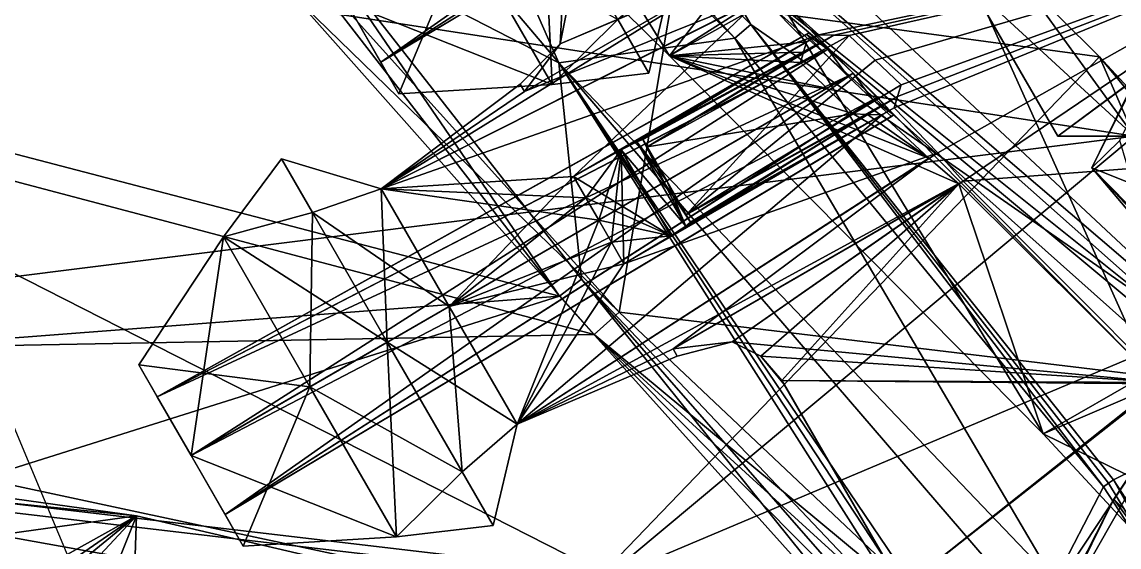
# Model space of a CAD drawing. Header units: millimetres. Extents: x -228 to 228, y -204 to 237.
# Drawn here: x 24.95 to 52.92, y 166.98 to 180.36 of the extents above; entities that cross this region are included whole.
import ezdxf

# ---------------------------------------------------------------- set-up
doc = ezdxf.new("R2010")
doc.units = ezdxf.units.MM
doc.header["$LTSCALE"] = 127.314815
for name, color, linetype in [('1', 7, 'CONTINUOUS'), ('1247', 7, 'CONTINUOUS'), ('1358', 7, 'CONTINUOUS'), ('1406', 7, 'CONTINUOUS'), ('17', 7, 'CONTINUOUS'), ('2', 7, 'CONTINUOUS'), ('2166', 7, 'CONTINUOUS'), ('28', 7, 'CONTINUOUS'), ('33', 7, 'CONTINUOUS'), ('340', 7, 'CONTINUOUS'), ('377', 7, 'CONTINUOUS'), ('54', 7, 'CONTINUOUS'), ('555', 7, 'CONTINUOUS'), ('564', 7, 'CONTINUOUS'), ('565', 7, 'CONTINUOUS'), ('57', 7, 'CONTINUOUS'), ('592', 7, 'CONTINUOUS'), ('593', 7, 'CONTINUOUS'), ('605', 7, 'CONTINUOUS'), ('653', 7, 'CONTINUOUS'), ('654', 7, 'CONTINUOUS'), ('7287', 7, 'CONTINUOUS'), ('7288', 7, 'CONTINUOUS'), ('7290', 7, 'CONTINUOUS'), ('7301', 7, 'CONTINUOUS'), ('7303', 7, 'CONTINUOUS'), ('7304', 7, 'CONTINUOUS'), ('7311', 7, 'CONTINUOUS'), ('7317', 7, 'CONTINUOUS'), ('7319', 7, 'CONTINUOUS'), ('7320', 7, 'CONTINUOUS'), ('7321', 7, 'CONTINUOUS'), ('7327', 7, 'CONTINUOUS'), ('7328', 7, 'CONTINUOUS'), ('7329', 7, 'CONTINUOUS'), ('7330', 7, 'CONTINUOUS'), ('7331', 7, 'CONTINUOUS'), ('7332', 7, 'CONTINUOUS'), ('7333', 7, 'CONTINUOUS'), ('7334', 7, 'CONTINUOUS'), ('7335', 7, 'CONTINUOUS'), ('7336', 7, 'CONTINUOUS'), ('7338', 7, 'CONTINUOUS'), ('7340', 7, 'CONTINUOUS'), ('7341', 7, 'CONTINUOUS'), ('7342', 7, 'CONTINUOUS'), ('7343', 7, 'CONTINUOUS'), ('7344', 7, 'CONTINUOUS'), ('7345', 7, 'CONTINUOUS'), ('7346', 7, 'CONTINUOUS'), ('7347', 7, 'CONTINUOUS'), ('7348', 7, 'CONTINUOUS'), ('7349', 7, 'CONTINUOUS'), ('7350', 7, 'CONTINUOUS'), ('7351', 7, 'CONTINUOUS'), ('7352', 7, 'CONTINUOUS'), ('7692', 7, 'CONTINUOUS'), ('7695', 7, 'CONTINUOUS'), ('7714', 7, 'CONTINUOUS')]:
    doc.layers.add(name, color=color, linetype=linetype)

msp = doc.modelspace()

# ---------------------------------------------------------------- linework, layer by layer
at = {"layer": '1', "color": 5, "linetype": 'Continuous'}
for points in [[(0, 171, 1031.221), (0, 133.792, 1035.021), (24.976, 93.212, 1037.893), (0, 171, 1031.221)], [(39.756, 166.314, 1031.221), (0, 171, 1031.221), (24.976, 93.212, 1037.893), (39.756, 166.314, 1031.221)]]:
    msp.add_3dface(points, dxfattribs=at)
at = {"layer": '1247', "color": 5, "linetype": 'Continuous'}
for points in [[(32.518, 181.473, 1019.379), (40.179, 172.97, 1022.194), (31.869, 181.05, 1019.527), (32.518, 181.473, 1019.379)], [(40.179, 172.97, 1022.194), (39.534, 172.399, 1022.164), (31.869, 181.05, 1019.527), (40.179, 172.97, 1022.194)], [(40.179, 172.97, 1022.194), (49.89, 163.804, 1023.461), (39.534, 172.399, 1022.164), (40.179, 172.97, 1022.194)], [(49.005, 162.864, 1023.174), (39.534, 172.399, 1022.164), (49.467, 163.347, 1023.213), (49.005, 162.864, 1023.174)], [(39.534, 172.399, 1022.164), (49.89, 163.804, 1023.461), (49.467, 163.347, 1023.213), (39.534, 172.399, 1022.164)]]:
    msp.add_3dface(points, dxfattribs=at)
at = {"layer": '1358', "color": 5, "linetype": 'Continuous'}
for points in [[(42.313, 183.505, 1020.77), (55.337, 171.95, 1025.096), (41.821, 182.763, 1020.405), (42.313, 183.505, 1020.77)], [(41.821, 182.763, 1020.405), (55.337, 171.95, 1025.096), (55.143, 171.643, 1024.625), (41.821, 182.763, 1020.405)], [(54.78, 171.211, 1024.437), (41.821, 182.763, 1020.405), (55.143, 171.643, 1024.625), (54.78, 171.211, 1024.437)]]:
    msp.add_3dface(points, dxfattribs=at)
at = {"layer": '1406', "color": 5, "linetype": 'Continuous'}
for points in [[(32.383, 182.543, 1022.22), (31.812, 182.214, 1022.34), (38.655, 173.374, 1025.07), (32.383, 182.543, 1022.22)], [(39.217, 173.81, 1025.073), (32.383, 182.543, 1022.22), (38.655, 173.374, 1025.07), (39.217, 173.81, 1025.073)], [(47.327, 163.715, 1026.154), (39.217, 173.81, 1025.073), (38.655, 173.374, 1025.07), (47.327, 163.715, 1026.154)], [(48.08, 164.463, 1026.325), (39.217, 173.81, 1025.073), (47.714, 164.094, 1026.171), (48.08, 164.463, 1026.325)], [(39.217, 173.81, 1025.073), (47.327, 163.715, 1026.154), (47.714, 164.094, 1026.171), (39.217, 173.81, 1025.073)]]:
    msp.add_3dface(points, dxfattribs=at)
at = {"layer": '17', "color": 5, "linetype": 'Continuous'}
for points in [[(39.711, 189.957, 1018.312), (53.304, 177.458, 1025.687), (-0.004, 185.626, 1025.515), (39.711, 189.957, 1018.312)], [(53.304, 177.458, 1025.687), (0, 170.772, 1029.234), (-0.004, 185.626, 1025.515), (53.304, 177.458, 1025.687)], [(39.703, 166.093, 1029.234), (0, 170.772, 1029.234), (53.304, 177.458, 1025.687), (39.703, 166.093, 1029.234)], [(39.703, 166.093, 1029.234), (53.304, 177.458, 1025.687), (57.346, 173.546, 1026.788), (39.703, 166.093, 1029.234)], [(77.23, 152.311, 1029.234), (39.703, 166.093, 1029.234), (57.346, 173.546, 1026.788), (77.23, 152.311, 1029.234)]]:
    msp.add_3dface(points, dxfattribs=at)
at = {"layer": '2', "color": 5, "linetype": 'Continuous'}
for points in [[(0, 171, 1031.221), (39.756, 166.314, 1031.221), (-0.002, 186.551, 1027.288), (0, 171, 1031.221)], [(-0.002, 186.551, 1027.288), (39.756, 166.314, 1031.221), (52.416, 179.476, 1027.063), (-0.002, 186.551, 1027.288)], [(-0.002, 186.551, 1027.288), (52.416, 179.476, 1027.063), (50.349, 181.543, 1026.229), (-0.002, 186.551, 1027.288)], [(39.756, 166.314, 1031.221), (77.333, 152.514, 1031.221), (52.416, 179.476, 1027.063), (39.756, 166.314, 1031.221)]]:
    msp.add_3dface(points, dxfattribs=at)
at = {"layer": '2166', "color": 5, "linetype": 'Continuous'}
msp.add_3dface([(17.47, 179.696, 52.811), (19, 183.794, 59.061), (34.668, 146.275, 17.203), (17.47, 179.696, 52.811)], dxfattribs=at)
at = {"layer": '28', "color": 5, "linetype": 'Continuous'}
msp.add_3dface([(0, 170.772, 1029.234), (39.703, 166.093, 1029.234), (0, 133.677, 1033.024), (0, 170.772, 1029.234)], dxfattribs=at)
at = {"layer": '33', "color": 5, "linetype": 'Continuous'}
for points in [[(39.711, 189.957, 1018.312), (50.349, 181.543, 1026.229), (53.304, 177.458, 1025.687), (39.711, 189.957, 1018.312)], [(50.349, 181.543, 1026.229), (52.416, 179.476, 1027.063), (53.304, 177.458, 1025.687), (50.349, 181.543, 1026.229)], [(52.416, 179.476, 1027.063), (77.333, 152.514, 1031.221), (57.346, 173.546, 1026.788), (52.416, 179.476, 1027.063)], [(53.304, 177.458, 1025.687), (52.416, 179.476, 1027.063), (57.346, 173.546, 1026.788), (53.304, 177.458, 1025.687)]]:
    msp.add_3dface(points, dxfattribs=at)
at = {"layer": '340', "color": 5, "linetype": 'Continuous'}
for points in [[(0, 171.66, 1022.988), (0, 182.855, 1020.08), (39.534, 172.399, 1022.164), (0, 171.66, 1022.988)], [(39.534, 172.399, 1022.164), (0, 182.855, 1020.08), (31.869, 181.05, 1019.527), (39.534, 172.399, 1022.164)], [(49.005, 162.864, 1023.174), (0, 171.66, 1022.988), (39.534, 172.399, 1022.164), (49.005, 162.864, 1023.174)], [(49.005, 162.864, 1023.174), (27.868, 167.778, 1023.174), (0, 171.66, 1022.988), (49.005, 162.864, 1023.174)], [(27.868, 167.778, 1023.174), (6.277, 169.961, 1023.174), (0, 171.66, 1022.988), (27.868, 167.778, 1023.174)]]:
    msp.add_3dface(points, dxfattribs=at)
at = {"layer": '377', "color": 5, "linetype": 'Continuous'}
for points in [[(0, 183.473, 1023.125), (0, 170.419, 1026.154), (38.655, 173.374, 1025.07), (0, 183.473, 1023.125)], [(31.812, 182.214, 1022.34), (0, 183.473, 1023.125), (38.655, 173.374, 1025.07), (31.812, 182.214, 1022.34)], [(0, 170.419, 1026.154), (23.9, 168.734, 1026.154), (38.655, 173.374, 1025.07), (0, 170.419, 1026.154)], [(23.9, 168.734, 1026.154), (47.327, 163.715, 1026.154), (38.655, 173.374, 1025.07), (23.9, 168.734, 1026.154)]]:
    msp.add_3dface(points, dxfattribs=at)
at = {"layer": '54', "color": 5, "linetype": 'Continuous'}
for points in [[(6.277, 169.961, 1023.174), (27.868, 167.778, 1023.174), (10.825, 165.408, 1023.663), (6.277, 169.961, 1023.174)], [(11.528, 150.233, 1025.272), (27.868, 167.778, 1023.174), (0, 98.089, 1029.672), (11.528, 150.233, 1025.272)], [(0, 98.089, 1029.672), (27.868, 167.778, 1023.174), (25.387, 94.747, 1029.672), (0, 98.089, 1029.672)], [(10.825, 165.408, 1023.663), (27.868, 167.778, 1023.174), (12.507, 159.213, 1024.327), (10.825, 165.408, 1023.663)], [(12.529, 155.208, 1024.752), (27.868, 167.778, 1023.174), (11.528, 150.233, 1025.272), (12.529, 155.208, 1024.752)], [(12.507, 159.213, 1024.327), (27.868, 167.778, 1023.174), (12.518, 157.196, 1024.543), (12.507, 159.213, 1024.327)], [(12.518, 157.196, 1024.543), (27.868, 167.778, 1023.174), (12.529, 155.208, 1024.752), (12.518, 157.196, 1024.543)], [(27.868, 167.778, 1023.174), (49.005, 162.864, 1023.174), (25.387, 94.747, 1029.672), (27.868, 167.778, 1023.174)]]:
    msp.add_3dface(points, dxfattribs=at)
at = {"layer": '555', "color": 5, "linetype": 'Continuous'}
for points in [[(43.532, 180.303, 1024.458), (39.33, 187.444, 1019.767), (35.258, 188.501, 1019.503), (43.532, 180.303, 1024.458)], [(57.081, 170.86, 1026.603), (39.33, 187.444, 1019.767), (43.532, 180.303, 1024.458), (57.081, 170.86, 1026.603)], [(52.776, 168.692, 1027.39), (57.081, 170.86, 1026.603), (43.532, 180.303, 1024.458), (52.776, 168.692, 1027.39)], [(55.231, 164.907, 1027.842), (57.081, 170.86, 1026.603), (52.776, 168.692, 1027.39), (55.231, 164.907, 1027.842)]]:
    msp.add_3dface(points, dxfattribs=at)
at = {"layer": '564', "color": 5, "linetype": 'Continuous'}
for points in [[(54.78, 171.211, 1024.437), (63.64, 157.577, 1025.839), (52.786, 168.202, 1024.427), (54.78, 171.211, 1024.437)], [(52.786, 168.202, 1024.427), (61.602, 156.204, 1025.533), (51.662, 165.929, 1024.333), (52.786, 168.202, 1024.427)], [(63.64, 157.577, 1025.839), (61.602, 156.204, 1025.533), (52.786, 168.202, 1024.427), (63.64, 157.577, 1025.839)]]:
    msp.add_3dface(points, dxfattribs=at)
at = {"layer": '565', "color": 5, "linetype": 'Continuous'}
for points in [[(32.518, 181.473, 1019.379), (41.821, 182.763, 1020.405), (40.179, 172.97, 1022.194), (32.518, 181.473, 1019.379)], [(41.821, 182.763, 1020.405), (54.78, 171.211, 1024.437), (40.179, 172.97, 1022.194), (41.821, 182.763, 1020.405)], [(40.179, 172.97, 1022.194), (54.78, 171.211, 1024.437), (49.89, 163.804, 1023.461), (40.179, 172.97, 1022.194)], [(49.89, 163.804, 1023.461), (54.78, 171.211, 1024.437), (50.338, 163.401, 1023.505), (49.89, 163.804, 1023.461)], [(54.78, 171.211, 1024.437), (52.786, 168.202, 1024.427), (50.338, 163.401, 1023.505), (54.78, 171.211, 1024.437)], [(52.786, 168.202, 1024.427), (51.662, 165.929, 1024.333), (50.338, 163.401, 1023.505), (52.786, 168.202, 1024.427)]]:
    msp.add_3dface(points, dxfattribs=at)
at = {"layer": '57', "color": 5, "linetype": 'Continuous'}
for points in [[(39.33, 187.444, 1019.767), (57.081, 170.86, 1026.603), (42.313, 183.505, 1020.77), (39.33, 187.444, 1019.767)], [(57.081, 170.86, 1026.603), (55.337, 171.95, 1025.096), (42.313, 183.505, 1020.77), (57.081, 170.86, 1026.603)]]:
    msp.add_3dface(points, dxfattribs=at)
at = {"layer": '592', "color": 5, "linetype": 'Continuous'}
msp.add_3dface([(52.522, 168.52, 1027.402), (51.271, 166.104, 1027.313), (54.984, 164.743, 1027.845), (52.522, 168.52, 1027.402)], dxfattribs=at)
at = {"layer": '593', "color": 5, "linetype": 'Continuous'}
for points in [[(29.282, 190.353, 1016.777), (32.383, 182.543, 1022.22), (38.636, 179.327, 1024.119), (29.282, 190.353, 1016.777)], [(29.282, 190.353, 1016.777), (38.636, 179.327, 1024.119), (34.746, 188.153, 1019.76), (29.282, 190.353, 1016.777)], [(34.746, 188.153, 1019.76), (38.636, 179.327, 1024.119), (43.127, 179.95, 1024.58), (34.746, 188.153, 1019.76)], [(32.383, 182.543, 1022.22), (39.217, 173.81, 1025.073), (38.636, 179.327, 1024.119), (32.383, 182.543, 1022.22)], [(38.636, 179.327, 1024.119), (51.271, 166.104, 1027.313), (43.127, 179.95, 1024.58), (38.636, 179.327, 1024.119)], [(51.271, 166.104, 1027.313), (52.522, 168.52, 1027.402), (43.127, 179.95, 1024.58), (51.271, 166.104, 1027.313)], [(49.862, 162.745, 1026.495), (50.836, 165.143, 1027.195), (38.636, 179.327, 1024.119), (49.862, 162.745, 1026.495)], [(49.862, 162.745, 1026.495), (38.636, 179.327, 1024.119), (48.97, 163.605, 1026.41), (49.862, 162.745, 1026.495)], [(50.836, 165.143, 1027.195), (51.271, 166.104, 1027.313), (38.636, 179.327, 1024.119), (50.836, 165.143, 1027.195)], [(39.217, 173.81, 1025.073), (48.08, 164.463, 1026.325), (38.636, 179.327, 1024.119), (39.217, 173.81, 1025.073)], [(38.636, 179.327, 1024.119), (48.08, 164.463, 1026.325), (48.97, 163.605, 1026.41), (38.636, 179.327, 1024.119)]]:
    msp.add_3dface(points, dxfattribs=at)
at = {"layer": '605', "color": 5, "linetype": 'Continuous'}
for points in [[(9.16, 155.208, 1027.793), (26.141, 97.559, 1032.484), (23.9, 168.734, 1026.154), (9.16, 155.208, 1027.793)], [(23.9, 168.734, 1026.154), (26.141, 97.559, 1032.484), (47.327, 163.715, 1026.154), (23.9, 168.734, 1026.154)]]:
    msp.add_3dface(points, dxfattribs=at)
at = {"layer": '653', "color": 5, "linetype": 'Continuous'}
for points in [[(35.258, 188.501, 1019.503), (34.746, 188.153, 1019.76), (43.127, 179.95, 1024.58), (35.258, 188.501, 1019.503)], [(43.532, 180.303, 1024.458), (35.258, 188.501, 1019.503), (43.127, 179.95, 1024.58), (43.532, 180.303, 1024.458)], [(52.522, 168.52, 1027.402), (43.532, 180.303, 1024.458), (43.127, 179.95, 1024.58), (52.522, 168.52, 1027.402)], [(52.776, 168.692, 1027.39), (43.532, 180.303, 1024.458), (52.649, 168.607, 1027.404), (52.776, 168.692, 1027.39)], [(43.532, 180.303, 1024.458), (52.522, 168.52, 1027.402), (52.649, 168.607, 1027.404), (43.532, 180.303, 1024.458)]]:
    msp.add_3dface(points, dxfattribs=at)
at = {"layer": '654', "color": 5, "linetype": 'Continuous'}
for points in [[(54.984, 164.743, 1027.845), (52.776, 168.692, 1027.39), (52.649, 168.607, 1027.404), (54.984, 164.743, 1027.845)], [(55.231, 164.907, 1027.842), (52.776, 168.692, 1027.39), (54.984, 164.743, 1027.845), (55.231, 164.907, 1027.842)], [(52.522, 168.52, 1027.402), (54.984, 164.743, 1027.845), (52.649, 168.607, 1027.404), (52.522, 168.52, 1027.402)]]:
    msp.add_3dface(points, dxfattribs=at)
at = {"layer": '7287', "color": 6, "linetype": 'Continuous'}
for points in [[(33.551, 216.138, 548.4), (76.927, 178.391, 553.043), (53.428, 219.981, 185.248), (33.551, 216.138, 548.4)], [(76.927, 178.391, 553.043), (33.551, 216.138, 548.4), (53.679, 171.412, 1021.79), (76.927, 178.391, 553.043)], [(53.679, 171.412, 1021.79), (33.551, 216.138, 548.4), (44.193, 181.039, 1018.3), (53.679, 171.412, 1021.79)]]:
    msp.add_3dface(points, dxfattribs=at)
at = {"layer": '7288', "color": 6, "linetype": 'Continuous'}
for points in [[(30.674, 214.486, 548.157), (74.086, 177.01, 553.042), (29.208, 208.553, 692.313), (30.674, 214.486, 548.157)], [(30.674, 214.486, 548.157), (47.428, 202.588, 536.058), (74.086, 177.01, 553.042), (30.674, 214.486, 548.157)], [(74.086, 177.01, 553.042), (40.127, 199.573, 699.027), (29.208, 208.553, 692.313), (74.086, 177.01, 553.042)], [(47.428, 202.588, 536.058), (65.706, 188.578, 501.754), (74.086, 177.01, 553.042), (47.428, 202.588, 536.058)], [(43.734, 196.543, 698.872), (40.127, 199.573, 699.027), (74.086, 177.01, 553.042), (43.734, 196.543, 698.872)], [(47.38, 193.386, 698.713), (43.734, 196.543, 698.872), (74.086, 177.01, 553.042), (47.38, 193.386, 698.713)], [(50.247, 191.68, 684.446), (47.38, 193.386, 698.713), (74.086, 177.01, 553.042), (50.247, 191.68, 684.446)], [(50.933, 191.073, 684.278), (50.247, 191.68, 684.446), (74.086, 177.01, 553.042), (50.933, 191.073, 684.278)], [(51.62, 190.463, 684.111), (50.933, 191.073, 684.278), (74.086, 177.01, 553.042), (51.62, 190.463, 684.111)], [(51.54, 190.173, 690.15), (51.62, 190.463, 684.111), (74.086, 177.01, 553.042), (51.54, 190.173, 690.15)], [(51.459, 189.882, 696.213), (51.54, 190.173, 690.15), (74.086, 177.01, 553.042), (51.459, 189.882, 696.213)], [(52.625, 188.757, 697.187), (51.459, 189.882, 696.213), (74.086, 177.01, 553.042), (52.625, 188.757, 697.187)], [(31.996, 188.838, 1009.88), (43.171, 181.718, 956.287), (41.459, 179.503, 1018.285), (31.996, 188.838, 1009.88)], [(53.29, 188.052, 698.713), (52.625, 188.757, 697.187), (74.086, 177.01, 553.042), (53.29, 188.052, 698.713)], [(44.052, 181.134, 952.184), (58.632, 182.866, 701.037), (45.261, 180.038, 951.213), (44.052, 181.134, 952.184)], [(45.261, 180.038, 951.213), (58.632, 182.866, 701.037), (45.649, 180.028, 945.413), (45.261, 180.038, 951.213)], [(45.649, 180.028, 945.413), (58.632, 182.866, 701.037), (46.037, 180.018, 939.606), (45.649, 180.028, 945.413)], [(46.037, 180.018, 939.606), (58.632, 182.866, 701.037), (46.699, 179.389, 939.457), (46.037, 180.018, 939.606)], [(46.699, 179.389, 939.457), (58.632, 182.866, 701.037), (47.361, 178.759, 939.308), (46.699, 179.389, 939.457)], [(47.186, 178.178, 951.213), (58.632, 182.866, 701.037), (48.301, 177.029, 952.183), (47.186, 178.178, 951.213)], [(58.632, 182.866, 701.037), (47.186, 178.178, 951.213), (47.274, 178.469, 945.25), (58.632, 182.866, 701.037)], [(47.361, 178.759, 939.308), (58.632, 182.866, 701.037), (47.274, 178.469, 945.25), (47.361, 178.759, 939.308)], [(48.301, 177.029, 952.183), (58.632, 182.866, 701.037), (48.941, 176.303, 953.713), (48.301, 177.029, 952.183)], [(58.632, 182.866, 701.037), (64.151, 177.451, 700.777), (48.941, 176.303, 953.713), (58.632, 182.866, 701.037)], [(43.171, 181.718, 956.287), (43.823, 181.003, 957.816), (41.459, 179.503, 1018.285), (43.171, 181.718, 956.287)], [(43.823, 181.003, 957.816), (44.953, 179.86, 958.787), (41.459, 179.503, 1018.285), (43.823, 181.003, 957.816)], [(44.953, 179.86, 958.787), (44.876, 179.598, 964.174), (41.459, 179.503, 1018.285), (44.953, 179.86, 958.787)], [(45.013, 180.09, 954.188), (45.492, 179.668, 953.57), (44.95, 180.048, 955.824), (45.013, 180.09, 954.188)], [(44.95, 180.048, 955.824), (45.492, 179.668, 953.57), (45.378, 179.599, 956.435), (44.95, 180.048, 955.824)], [(44.876, 179.598, 964.174), (44.797, 179.335, 969.577), (41.459, 179.503, 1018.285), (44.876, 179.598, 964.174)], [(45.378, 179.599, 956.435), (45.492, 179.668, 953.57), (46.004, 178.981, 956.663), (45.378, 179.599, 956.435)], [(45.492, 179.668, 953.57), (46.139, 179.059, 953.34), (46.004, 178.981, 956.663), (45.492, 179.668, 953.57)], [(48.072, 176.896, 957.817), (48.836, 176.243, 956.287), (41.459, 179.503, 1018.285), (48.072, 176.896, 957.817)], [(41.459, 179.503, 1018.285), (48.836, 176.243, 956.287), (50.985, 169.869, 1021.788), (41.459, 179.503, 1018.285)], [(46.138, 178.019, 969.868), (48.072, 176.896, 957.817), (41.459, 179.503, 1018.285), (46.138, 178.019, 969.868)], [(45.468, 178.678, 969.723), (46.138, 178.019, 969.868), (41.459, 179.503, 1018.285), (45.468, 178.678, 969.723)], [(44.797, 179.335, 969.577), (45.468, 178.678, 969.723), (41.459, 179.503, 1018.285), (44.797, 179.335, 969.577)], [(46.004, 178.981, 956.663), (46.139, 179.059, 953.34), (46.643, 178.376, 956.428), (46.004, 178.981, 956.663)], [(46.643, 178.376, 956.428), (46.139, 179.059, 953.34), (46.757, 178.446, 953.573), (46.643, 178.376, 956.428)], [(47.177, 177.999, 954.182), (46.643, 178.376, 956.428), (46.757, 178.446, 953.573), (47.177, 177.999, 954.182)], [(47.115, 177.957, 955.811), (46.643, 178.376, 956.428), (47.177, 177.999, 954.182), (47.115, 177.957, 955.811)], [(46.508, 178.01, 964.33), (48.072, 176.896, 957.817), (46.138, 178.019, 969.868), (46.508, 178.01, 964.33)], [(46.878, 178, 958.787), (48.072, 176.896, 957.817), (46.508, 178.01, 964.33), (46.878, 178, 958.787)], [(48.941, 176.303, 953.713), (64.151, 177.451, 700.777), (54.056, 171.176, 953.958), (48.941, 176.303, 953.713)], [(48.836, 176.243, 956.287), (53.955, 171.143, 956.043), (50.985, 169.869, 1021.788), (48.836, 176.243, 956.287)], [(53.955, 171.143, 956.043), (59.03, 165.923, 955.797), (50.985, 169.869, 1021.788), (53.955, 171.143, 956.043)], [(50.985, 169.869, 1021.788), (59.03, 165.923, 955.797), (67.452, 152.104, 1024.198), (50.985, 169.869, 1021.788)]]:
    msp.add_3dface(points, dxfattribs=at)
at = {"layer": '7290', "color": 6, "linetype": 'Continuous'}
for points in [[(34.732, 190.41, 1009.887), (31.996, 188.838, 1009.88), (41.459, 179.503, 1018.285), (34.732, 190.41, 1009.887)], [(44.193, 181.039, 1018.3), (34.732, 190.41, 1009.887), (41.459, 179.503, 1018.285), (44.193, 181.039, 1018.3)], [(44.193, 181.039, 1018.3), (41.459, 179.503, 1018.285), (50.985, 169.869, 1021.788), (44.193, 181.039, 1018.3)], [(53.679, 171.412, 1021.79), (44.193, 181.039, 1018.3), (50.985, 169.869, 1021.788), (53.679, 171.412, 1021.79)], [(53.679, 171.412, 1021.79), (50.985, 169.869, 1021.788), (67.452, 152.104, 1024.198), (53.679, 171.412, 1021.79)]]:
    msp.add_3dface(points, dxfattribs=at)
at = {"layer": '7301', "color": 6, "linetype": 'Continuous'}
for points in [[(51.355, 177.451, 701), (48.293, 182.755, 701.214), (51.355, 177.451, 699), (51.355, 177.451, 701)], [(51.355, 177.451, 699), (48.293, 182.755, 701.214), (48.355, 182.647, 700), (51.355, 177.451, 699)], [(48.293, 182.755, 698.786), (51.355, 177.451, 699), (48.355, 182.647, 700), (48.293, 182.755, 698.786)]]:
    msp.add_3dface(points, dxfattribs=at)
at = {"layer": '7303', "color": 6, "linetype": 'Continuous'}
for points in [[(58.732, 182.9, 698.964), (51.355, 177.451, 699), (48.293, 182.755, 698.786), (58.732, 182.9, 698.964)], [(58.732, 182.9, 698.964), (64.251, 177.451, 699.225), (51.355, 177.451, 699), (58.732, 182.9, 698.964)]]:
    msp.add_3dface(points, dxfattribs=at)
at = {"layer": '7304', "color": 6, "linetype": 'Continuous'}
for points in [[(58.632, 182.866, 701.037), (48.293, 182.755, 701.214), (51.355, 177.451, 701), (58.632, 182.866, 701.037)], [(64.151, 177.451, 700.777), (58.632, 182.866, 701.037), (51.355, 177.451, 701), (64.151, 177.451, 700.777)]]:
    msp.add_3dface(points, dxfattribs=at)
at = {"layer": '7311', "color": 6, "linetype": 'Continuous'}
for points in [[(64.251, 177.451, 699.225), (64.151, 177.451, 700.777), (51.355, 177.451, 701), (64.251, 177.451, 699.225)], [(64.251, 177.451, 699.225), (51.355, 177.451, 701), (51.355, 177.451, 699), (64.251, 177.451, 699.225)]]:
    msp.add_3dface(points, dxfattribs=at)
at = {"layer": '7317', "color": 6, "linetype": 'Continuous'}
for points in [[(34.096, 179.344, 699), (33.23, 180.844, 698), (34.563, 178.536, 698.461), (34.096, 179.344, 699)], [(33.23, 180.844, 698), (33.23, 180.844, 696.923), (34.563, 178.536, 698.461), (33.23, 180.844, 698)], [(33.23, 180.844, 702), (34.096, 179.344, 701), (33.23, 180.844, 703.077), (33.23, 180.844, 702)], [(33.23, 180.844, 703.077), (34.096, 179.344, 701), (34.563, 178.536, 701.539), (33.23, 180.844, 703.077)], [(34.096, 179.344, 701), (34.096, 179.344, 699), (34.563, 178.536, 698.461), (34.096, 179.344, 701)], [(34.563, 178.536, 701.539), (34.096, 179.344, 701), (34.563, 178.536, 698.461), (34.563, 178.536, 701.539)]]:
    msp.add_3dface(points, dxfattribs=at)
at = {"layer": '7319', "color": 6, "linetype": 'Continuous'}
for points in [[(38.233, 183.732, 705.398), (36.261, 182.594, 705.098), (38.469, 178.77, 702.549), (38.233, 183.732, 705.398)], [(40.141, 180.426, 703.817), (38.233, 183.732, 705.398), (38.469, 178.77, 702.549), (40.141, 180.426, 703.817)], [(36.261, 182.594, 694.902), (40.141, 180.426, 696.183), (38.469, 178.77, 697.451), (36.261, 182.594, 694.902)], [(40.141, 180.426, 696.183), (41.542, 181.643, 698), (40.932, 179.057, 700), (40.141, 180.426, 696.183)], [(40.932, 179.057, 700), (41.542, 181.643, 702), (40.141, 180.426, 703.817), (40.932, 179.057, 700)], [(41.542, 181.643, 698), (41.542, 181.643, 702), (40.932, 179.057, 700), (41.542, 181.643, 698)], [(40.141, 180.426, 696.183), (40.932, 179.057, 700), (38.469, 178.77, 697.451), (40.141, 180.426, 696.183)], [(40.932, 179.057, 700), (40.141, 180.426, 703.817), (38.469, 178.77, 702.549), (40.932, 179.057, 700)], [(38.469, 178.77, 697.451), (40.932, 179.057, 700), (38.469, 178.77, 702.549), (38.469, 178.77, 697.451)]]:
    msp.add_3dface(points, dxfattribs=at)
at = {"layer": '7320', "color": 6, "linetype": 'Continuous'}
for points in [[(33.23, 180.844, 696.923), (36.261, 182.594, 694.902), (38.469, 178.77, 697.451), (33.23, 180.844, 696.923)], [(36.261, 182.594, 705.098), (33.23, 180.844, 703.077), (34.563, 178.536, 701.539), (36.261, 182.594, 705.098)], [(36.261, 182.594, 705.098), (34.563, 178.536, 701.539), (38.469, 178.77, 702.549), (36.261, 182.594, 705.098)], [(34.563, 178.536, 698.461), (33.23, 180.844, 696.923), (38.469, 178.77, 697.451), (34.563, 178.536, 698.461)], [(34.563, 178.536, 701.539), (34.563, 178.536, 698.461), (38.469, 178.77, 702.549), (34.563, 178.536, 701.539)], [(34.563, 178.536, 698.461), (38.469, 178.77, 697.451), (38.469, 178.77, 702.549), (34.563, 178.536, 698.461)]]:
    msp.add_3dface(points, dxfattribs=at)
at = {"layer": '7321', "color": 6, "linetype": 'Continuous'}
for points in [[(50.371, 190.74, 698.345), (33.23, 180.844, 698), (34.096, 179.344, 699), (50.371, 190.74, 698.345)], [(51.016, 190.142, 698.58), (50.371, 190.74, 698.345), (34.096, 179.344, 699), (51.016, 190.142, 698.58)], [(33.23, 180.844, 702), (50.904, 190.073, 701.42), (34.096, 179.344, 701), (33.23, 180.844, 702)], [(51.452, 189.709, 699.188), (51.016, 190.142, 698.58), (34.096, 179.344, 699), (51.452, 189.709, 699.188)], [(50.904, 190.073, 701.42), (51.391, 189.667, 700.805), (34.096, 179.344, 701), (50.904, 190.073, 701.42)], [(51.391, 189.667, 700.805), (51.452, 189.709, 699.188), (34.096, 179.344, 701), (51.391, 189.667, 700.805)], [(34.096, 179.344, 701), (51.452, 189.709, 699.188), (34.096, 179.344, 699), (34.096, 179.344, 701)]]:
    msp.add_3dface(points, dxfattribs=at)
at = {"layer": '7327', "color": 6, "linetype": 'Continuous'}
for points in [[(40.78, 177.367, 949.124), (40.887, 177.181, 943), (41.387, 176.315, 949), (40.78, 177.367, 949.124)], [(40.887, 177.181, 967), (40.78, 177.367, 960.876), (41.387, 176.315, 961), (40.887, 177.181, 967)], [(40.887, 177.181, 943), (41.887, 175.449, 943), (41.387, 176.315, 949), (40.887, 177.181, 943)], [(41.887, 175.449, 967), (40.887, 177.181, 967), (41.387, 176.315, 961), (41.887, 175.449, 967)], [(41.887, 175.449, 943), (41.994, 175.264, 949.124), (41.387, 176.315, 949), (41.887, 175.449, 943)], [(41.994, 175.264, 960.876), (41.887, 175.449, 967), (41.387, 176.315, 961), (41.994, 175.264, 960.876)], [(47.387, 165.923, 956), (44.325, 171.227, 956.214), (47.387, 165.923, 954), (47.387, 165.923, 956)], [(47.387, 165.923, 954), (44.325, 171.227, 956.214), (44.387, 171.119, 955), (47.387, 165.923, 954)], [(44.325, 171.227, 953.786), (47.387, 165.923, 954), (44.387, 171.119, 955), (44.325, 171.227, 953.786)]]:
    msp.add_3dface(points, dxfattribs=at)
at = {"layer": '7328', "color": 6, "linetype": 'Continuous'}
for points in [[(43.823, 181.003, 957.816), (43.171, 181.718, 956.287), (34.111, 176.114, 957), (43.823, 181.003, 957.816)], [(43.171, 181.718, 956.287), (37.761, 178.595, 956.287), (34.111, 176.114, 957), (43.171, 181.718, 956.287)], [(43.275, 181.779, 953.713), (44.052, 181.134, 952.184), (37.761, 178.595, 953.713), (43.275, 181.779, 953.713)], [(44.052, 181.134, 952.184), (45.261, 180.038, 951.213), (34.111, 176.114, 953), (44.052, 181.134, 952.184)], [(44.052, 181.134, 952.184), (34.111, 176.114, 953), (37.761, 178.595, 953.713), (44.052, 181.134, 952.184)], [(39.012, 176.43, 958.787), (43.823, 181.003, 957.816), (34.111, 176.114, 957), (39.012, 176.43, 958.787)], [(44.953, 179.86, 958.787), (43.823, 181.003, 957.816), (39.012, 176.43, 958.787), (44.953, 179.86, 958.787)], [(34.111, 176.114, 953), (45.261, 180.038, 951.213), (39.012, 176.43, 951.213), (34.111, 176.114, 953)], [(34.111, 176.114, 957), (37.761, 178.595, 956.287), (37.655, 178.779, 955), (34.111, 176.114, 957)], [(37.761, 178.595, 953.713), (34.111, 176.114, 957), (37.655, 178.779, 955), (37.761, 178.595, 953.713)], [(34.111, 176.114, 953), (34.111, 176.114, 957), (37.761, 178.595, 953.713), (34.111, 176.114, 953)], [(35.843, 173.114, 959), (39.012, 176.43, 958.787), (34.111, 176.114, 957), (35.843, 173.114, 959)], [(39.328, 175.882, 951.054), (34.111, 176.114, 953), (39.012, 176.43, 951.213), (39.328, 175.882, 951.054)], [(39.329, 175.88, 958.947), (39.012, 176.43, 958.787), (35.843, 173.114, 959), (39.329, 175.88, 958.947)], [(35.843, 173.114, 951), (34.111, 176.114, 953), (39.655, 175.315, 951), (35.843, 173.114, 951)], [(39.655, 175.315, 951), (34.111, 176.114, 953), (39.328, 175.882, 951.054), (39.655, 175.315, 951)], [(39.655, 175.315, 959), (39.329, 175.88, 958.947), (35.843, 173.114, 959), (39.655, 175.315, 959)]]:
    msp.add_3dface(points, dxfattribs=at)
at = {"layer": '7329', "color": 6, "linetype": 'Continuous'}
for points in [[(41.549, 172.035, 953.713), (48.941, 176.303, 953.713), (43.054, 172.214, 953.734), (41.549, 172.035, 953.713)], [(48.941, 176.303, 953.713), (54.056, 171.176, 953.958), (43.054, 172.214, 953.734), (48.941, 176.303, 953.713)], [(43.054, 172.214, 953.734), (54.056, 171.176, 953.958), (43.785, 171.846, 953.758), (43.054, 172.214, 953.734)], [(54.056, 171.176, 953.958), (44.325, 171.227, 953.786), (43.785, 171.846, 953.758), (54.056, 171.176, 953.958)], [(54.056, 171.176, 953.958), (47.387, 165.923, 954), (44.325, 171.227, 953.786), (54.056, 171.176, 953.958)], [(54.056, 171.176, 953.958), (59.131, 165.923, 954.205), (47.387, 165.923, 954), (54.056, 171.176, 953.958)]]:
    msp.add_3dface(points, dxfattribs=at)
at = {"layer": '7330', "color": 6, "linetype": 'Continuous'}
for points in [[(43.054, 172.214, 956.266), (48.836, 176.243, 956.287), (41.549, 172.035, 956.287), (43.054, 172.214, 956.266)], [(43.785, 171.846, 956.242), (48.836, 176.243, 956.287), (43.054, 172.214, 956.266), (43.785, 171.846, 956.242)], [(44.325, 171.227, 956.214), (48.836, 176.243, 956.287), (43.785, 171.846, 956.242), (44.325, 171.227, 956.214)], [(53.955, 171.143, 956.043), (48.836, 176.243, 956.287), (44.325, 171.227, 956.214), (53.955, 171.143, 956.043)], [(53.955, 171.143, 956.043), (44.325, 171.227, 956.214), (47.387, 165.923, 956), (53.955, 171.143, 956.043)], [(59.03, 165.923, 955.797), (53.955, 171.143, 956.043), (47.387, 165.923, 956), (59.03, 165.923, 955.797)]]:
    msp.add_3dface(points, dxfattribs=at)
at = {"layer": '7331', "color": 6, "linetype": 'Continuous'}
for points in [[(40.298, 174.201, 958.787), (46.878, 178, 958.787), (41.494, 174.915, 959.386), (40.298, 174.201, 958.787)], [(46.878, 178, 958.787), (46.508, 178.01, 964.33), (41.494, 174.915, 959.386), (46.878, 178, 958.787)], [(41.494, 174.915, 959.386), (46.508, 178.01, 964.33), (41.871, 175.16, 960.07), (41.494, 174.915, 959.386)], [(46.508, 178.01, 964.33), (41.994, 175.264, 960.876), (41.871, 175.16, 960.07), (46.508, 178.01, 964.33)], [(46.508, 178.01, 964.33), (46.138, 178.019, 969.868), (41.887, 175.449, 967), (46.508, 178.01, 964.33)], [(46.508, 178.01, 964.33), (41.887, 175.449, 967), (41.994, 175.264, 960.876), (46.508, 178.01, 964.33)]]:
    msp.add_3dface(points, dxfattribs=at)
at = {"layer": '7332', "color": 6, "linetype": 'Continuous'}
for points in [[(44.953, 179.86, 958.787), (39.012, 176.43, 958.787), (40.228, 177.108, 959.386), (44.953, 179.86, 958.787)], [(40.629, 177.312, 960.07), (44.953, 179.86, 958.787), (40.228, 177.108, 959.386), (40.629, 177.312, 960.07)], [(40.78, 177.367, 960.876), (44.953, 179.86, 958.787), (40.629, 177.312, 960.07), (40.78, 177.367, 960.876)], [(44.876, 179.598, 964.174), (44.953, 179.86, 958.787), (40.78, 177.367, 960.876), (44.876, 179.598, 964.174)], [(44.876, 179.598, 964.174), (40.78, 177.367, 960.876), (40.887, 177.181, 967), (44.876, 179.598, 964.174)], [(44.797, 179.335, 969.577), (44.876, 179.598, 964.174), (40.887, 177.181, 967), (44.797, 179.335, 969.577)]]:
    msp.add_3dface(points, dxfattribs=at)
at = {"layer": '7333', "color": 6, "linetype": 'Continuous'}
for points in [[(43.171, 181.718, 956.287), (39.709, 184.979, 956.128), (38.668, 179.81, 956.266), (43.171, 181.718, 956.287)], [(38.668, 179.81, 956.266), (39.709, 184.979, 956.128), (38.715, 180.626, 956.242), (38.668, 179.81, 956.266)], [(37.761, 178.595, 956.287), (43.171, 181.718, 956.287), (38.668, 179.81, 956.266), (37.761, 178.595, 956.287)]]:
    msp.add_3dface(points, dxfattribs=at)
at = {"layer": '7334', "color": 6, "linetype": 'Continuous'}
for points in [[(43.275, 181.779, 953.713), (37.761, 178.595, 953.713), (38.668, 179.81, 953.734), (43.275, 181.779, 953.713)], [(38.715, 180.626, 953.758), (43.275, 181.779, 953.713), (38.668, 179.81, 953.734), (38.715, 180.626, 953.758)]]:
    msp.add_3dface(points, dxfattribs=at)
at = {"layer": '7335', "color": 6, "linetype": 'Continuous'}
for points in [[(39.012, 176.43, 951.213), (45.261, 180.038, 951.213), (40.228, 177.108, 950.614), (39.012, 176.43, 951.213)], [(45.261, 180.038, 951.213), (45.649, 180.028, 945.413), (40.228, 177.108, 950.614), (45.261, 180.038, 951.213)], [(40.228, 177.108, 950.614), (45.649, 180.028, 945.413), (40.629, 177.312, 949.93), (40.228, 177.108, 950.614)], [(45.649, 180.028, 945.413), (40.78, 177.367, 949.124), (40.629, 177.312, 949.93), (45.649, 180.028, 945.413)], [(45.649, 180.028, 945.413), (40.887, 177.181, 943), (40.78, 177.367, 949.124), (45.649, 180.028, 945.413)], [(45.649, 180.028, 945.413), (46.037, 180.018, 939.606), (40.887, 177.181, 943), (45.649, 180.028, 945.413)]]:
    msp.add_3dface(points, dxfattribs=at)
at = {"layer": '7336', "color": 6, "linetype": 'Continuous'}
for points in [[(47.361, 178.759, 939.308), (47.274, 178.469, 945.25), (41.887, 175.449, 943), (47.361, 178.759, 939.308)], [(47.274, 178.469, 945.25), (41.994, 175.264, 949.124), (41.887, 175.449, 943), (47.274, 178.469, 945.25)], [(47.274, 178.469, 945.25), (47.186, 178.178, 951.213), (41.994, 175.264, 949.124), (47.274, 178.469, 945.25)], [(41.494, 174.915, 950.614), (47.186, 178.178, 951.213), (40.298, 174.201, 951.213), (41.494, 174.915, 950.614)], [(41.871, 175.16, 949.93), (47.186, 178.178, 951.213), (41.494, 174.915, 950.614), (41.871, 175.16, 949.93)], [(41.994, 175.264, 949.124), (47.186, 178.178, 951.213), (41.871, 175.16, 949.93), (41.994, 175.264, 949.124)]]:
    msp.add_3dface(points, dxfattribs=at)
at = {"layer": '7338', "color": 6, "linetype": 'Continuous'}
for points in [[(46.138, 178.019, 969.868), (44.797, 179.335, 969.577), (40.887, 177.181, 967), (46.138, 178.019, 969.868)], [(46.138, 178.019, 969.868), (45.468, 178.678, 969.723), (44.797, 179.335, 969.577), (46.138, 178.019, 969.868)], [(46.138, 178.019, 969.868), (40.887, 177.181, 967), (41.887, 175.449, 967), (46.138, 178.019, 969.868)]]:
    msp.add_3dface(points, dxfattribs=at)
at = {"layer": '7340', "color": 6, "linetype": 'Continuous'}
for points in [[(46.037, 180.018, 939.606), (41.887, 175.449, 943), (40.887, 177.181, 943), (46.037, 180.018, 939.606)], [(46.037, 180.018, 939.606), (46.699, 179.389, 939.457), (41.887, 175.449, 943), (46.037, 180.018, 939.606)], [(46.699, 179.389, 939.457), (47.361, 178.759, 939.308), (41.887, 175.449, 943), (46.699, 179.389, 939.457)]]:
    msp.add_3dface(points, dxfattribs=at)
at = {"layer": '7341', "color": 6, "linetype": 'Continuous'}
for points in [[(32.357, 175.509, 958.817), (31.566, 176.878, 955), (30.086, 174.889, 957.549), (32.357, 175.509, 958.817)], [(31.566, 176.878, 955), (32.357, 175.509, 951.183), (30.086, 174.889, 952.451), (31.566, 176.878, 955)], [(30.086, 174.889, 957.549), (31.566, 176.878, 955), (30.086, 174.889, 952.451), (30.086, 174.889, 957.549)], [(34.111, 176.114, 957), (34.111, 176.114, 953), (31.566, 176.878, 955), (34.111, 176.114, 957)], [(32.357, 175.509, 958.817), (34.111, 176.114, 957), (31.566, 176.878, 955), (32.357, 175.509, 958.817)], [(31.566, 176.878, 955), (34.111, 176.114, 953), (32.357, 175.509, 951.183), (31.566, 176.878, 955)], [(34.265, 172.204, 960.398), (34.111, 176.114, 957), (32.357, 175.509, 958.817), (34.265, 172.204, 960.398)], [(34.111, 176.114, 953), (35.843, 173.114, 951), (32.357, 175.509, 951.183), (34.111, 176.114, 953)], [(35.843, 173.114, 959), (34.111, 176.114, 957), (34.265, 172.204, 960.398), (35.843, 173.114, 959)], [(32.294, 171.065, 960.098), (32.357, 175.509, 958.817), (30.086, 174.889, 957.549), (32.294, 171.065, 960.098)], [(32.357, 175.509, 951.183), (34.265, 172.204, 949.602), (30.086, 174.889, 952.451), (32.357, 175.509, 951.183)], [(34.265, 172.204, 960.398), (32.357, 175.509, 958.817), (32.294, 171.065, 960.098), (34.265, 172.204, 960.398)], [(32.357, 175.509, 951.183), (35.843, 173.114, 951), (34.265, 172.204, 949.602), (32.357, 175.509, 951.183)], [(34.265, 172.204, 949.602), (32.294, 171.065, 949.902), (30.086, 174.889, 952.451), (34.265, 172.204, 949.602)]]:
    msp.add_3dface(points, dxfattribs=at)
at = {"layer": '7342', "color": 6, "linetype": 'Continuous'}
for points in [[(30.086, 174.889, 952.451), (32.294, 171.065, 949.902), (27.93, 171.623, 953.461), (30.086, 174.889, 952.451)], [(30.086, 174.889, 957.549), (30.086, 174.889, 952.451), (27.93, 171.623, 956.539), (30.086, 174.889, 957.549)], [(29.263, 169.315, 958.077), (30.086, 174.889, 957.549), (27.93, 171.623, 956.539), (29.263, 169.315, 958.077)], [(27.93, 171.623, 956.539), (30.086, 174.889, 952.451), (27.93, 171.623, 953.461), (27.93, 171.623, 956.539)], [(32.294, 171.065, 960.098), (30.086, 174.889, 957.549), (29.263, 169.315, 958.077), (32.294, 171.065, 960.098)], [(27.93, 171.623, 953.461), (32.294, 171.065, 949.902), (29.263, 169.315, 951.923), (27.93, 171.623, 953.461)]]:
    msp.add_3dface(points, dxfattribs=at)
at = {"layer": '7343', "color": 6, "linetype": 'Continuous'}
for points in [[(28.397, 170.815, 954), (28.397, 170.815, 956), (27.93, 171.623, 956.539), (28.397, 170.815, 954)], [(28.397, 170.815, 954), (27.93, 171.623, 956.539), (27.93, 171.623, 953.461), (28.397, 170.815, 954)], [(28.397, 170.815, 954), (27.93, 171.623, 953.461), (29.263, 169.315, 951.923), (28.397, 170.815, 954)], [(28.397, 170.815, 956), (29.263, 169.315, 957), (27.93, 171.623, 956.539), (28.397, 170.815, 956)], [(29.263, 169.315, 957), (29.263, 169.315, 958.077), (27.93, 171.623, 956.539), (29.263, 169.315, 957)], [(29.263, 169.315, 953), (28.397, 170.815, 954), (29.263, 169.315, 951.923), (29.263, 169.315, 953)], [(30.129, 167.815, 954), (29.263, 169.315, 953), (30.595, 167.007, 953.461), (30.129, 167.815, 954)], [(29.263, 169.315, 953), (29.263, 169.315, 951.923), (30.595, 167.007, 953.461), (29.263, 169.315, 953)], [(29.263, 169.315, 957), (30.129, 167.815, 956), (29.263, 169.315, 958.077), (29.263, 169.315, 957)], [(29.263, 169.315, 958.077), (30.129, 167.815, 956), (30.595, 167.007, 956.539), (29.263, 169.315, 958.077)], [(30.129, 167.815, 956), (30.129, 167.815, 954), (30.595, 167.007, 953.461), (30.129, 167.815, 956)], [(30.595, 167.007, 956.539), (30.129, 167.815, 956), (30.595, 167.007, 953.461), (30.595, 167.007, 956.539)]]:
    msp.add_3dface(points, dxfattribs=at)
at = {"layer": '7344', "color": 6, "linetype": 'Continuous'}
for points in [[(47.186, 178.178, 951.213), (48.301, 177.029, 952.183), (40.298, 174.201, 951.213), (47.186, 178.178, 951.213)], [(48.072, 176.896, 957.817), (46.878, 178, 958.787), (37.575, 170.114, 957), (48.072, 176.896, 957.817)], [(46.878, 178, 958.787), (40.298, 174.201, 958.787), (37.575, 170.114, 957), (46.878, 178, 958.787)], [(48.301, 177.029, 952.183), (48.941, 176.303, 953.713), (37.575, 170.114, 953), (48.301, 177.029, 952.183)], [(40.298, 174.201, 951.213), (48.301, 177.029, 952.183), (37.575, 170.114, 953), (40.298, 174.201, 951.213)], [(41.549, 172.035, 956.287), (48.072, 176.896, 957.817), (37.575, 170.114, 957), (41.549, 172.035, 956.287)], [(48.836, 176.243, 956.287), (48.072, 176.896, 957.817), (41.549, 172.035, 956.287), (48.836, 176.243, 956.287)], [(48.941, 176.303, 953.713), (41.549, 172.035, 953.713), (37.575, 170.114, 953), (48.941, 176.303, 953.713)], [(39.655, 175.315, 959), (35.843, 173.114, 959), (37.575, 170.114, 957), (39.655, 175.315, 959)], [(35.843, 173.114, 951), (39.655, 175.315, 951), (39.981, 174.751, 951.053), (35.843, 173.114, 951)], [(39.655, 175.315, 959), (37.575, 170.114, 957), (39.982, 174.749, 958.946), (39.655, 175.315, 959)], [(40.298, 174.201, 951.213), (35.843, 173.114, 951), (39.981, 174.751, 951.053), (40.298, 174.201, 951.213)], [(37.575, 170.114, 957), (40.298, 174.201, 958.787), (39.982, 174.749, 958.946), (37.575, 170.114, 957)], [(35.843, 173.114, 951), (40.298, 174.201, 951.213), (37.575, 170.114, 953), (35.843, 173.114, 951)], [(37.575, 170.114, 953), (41.549, 172.035, 953.713), (41.655, 171.851, 955), (37.575, 170.114, 953)], [(37.575, 170.114, 953), (41.549, 172.035, 956.287), (37.575, 170.114, 957), (37.575, 170.114, 953)], [(41.549, 172.035, 956.287), (37.575, 170.114, 953), (41.655, 171.851, 955), (41.549, 172.035, 956.287)]]:
    msp.add_3dface(points, dxfattribs=at)
at = {"layer": '7345', "color": 6, "linetype": 'Continuous'}
for points in [[(35.843, 173.114, 959), (34.265, 172.204, 960.398), (36.174, 168.898, 958.817), (35.843, 173.114, 959)], [(34.265, 172.204, 949.602), (35.843, 173.114, 951), (37.575, 170.114, 953), (34.265, 172.204, 949.602)], [(37.575, 170.114, 957), (35.843, 173.114, 959), (36.174, 168.898, 958.817), (37.575, 170.114, 957)], [(34.265, 172.204, 960.398), (32.294, 171.065, 960.098), (34.501, 167.242, 957.549), (34.265, 172.204, 960.398)], [(32.294, 171.065, 949.902), (34.265, 172.204, 949.602), (36.174, 168.898, 951.183), (32.294, 171.065, 949.902)], [(36.174, 168.898, 958.817), (34.265, 172.204, 960.398), (34.501, 167.242, 957.549), (36.174, 168.898, 958.817)], [(34.265, 172.204, 949.602), (37.575, 170.114, 953), (36.174, 168.898, 951.183), (34.265, 172.204, 949.602)], [(32.294, 171.065, 949.902), (36.174, 168.898, 951.183), (34.501, 167.242, 952.451), (32.294, 171.065, 949.902)], [(36.174, 168.898, 951.183), (37.575, 170.114, 953), (36.964, 167.529, 955), (36.174, 168.898, 951.183)], [(36.964, 167.529, 955), (37.575, 170.114, 957), (36.174, 168.898, 958.817), (36.964, 167.529, 955)], [(37.575, 170.114, 953), (37.575, 170.114, 957), (36.964, 167.529, 955), (37.575, 170.114, 953)], [(36.174, 168.898, 951.183), (36.964, 167.529, 955), (34.501, 167.242, 952.451), (36.174, 168.898, 951.183)], [(36.964, 167.529, 955), (36.174, 168.898, 958.817), (34.501, 167.242, 957.549), (36.964, 167.529, 955)], [(34.501, 167.242, 952.451), (36.964, 167.529, 955), (34.501, 167.242, 957.549), (34.501, 167.242, 952.451)]]:
    msp.add_3dface(points, dxfattribs=at)
at = {"layer": '7346', "color": 6, "linetype": 'Continuous'}
for points in [[(29.263, 169.315, 951.923), (32.294, 171.065, 949.902), (34.501, 167.242, 952.451), (29.263, 169.315, 951.923)], [(32.294, 171.065, 960.098), (29.263, 169.315, 958.077), (30.595, 167.007, 956.539), (32.294, 171.065, 960.098)], [(32.294, 171.065, 960.098), (30.595, 167.007, 956.539), (34.501, 167.242, 957.549), (32.294, 171.065, 960.098)], [(30.595, 167.007, 953.461), (29.263, 169.315, 951.923), (34.501, 167.242, 952.451), (30.595, 167.007, 953.461)], [(30.595, 167.007, 956.539), (30.595, 167.007, 953.461), (34.501, 167.242, 957.549), (30.595, 167.007, 956.539)], [(30.595, 167.007, 953.461), (34.501, 167.242, 952.451), (34.501, 167.242, 957.549), (30.595, 167.007, 953.461)]]:
    msp.add_3dface(points, dxfattribs=at)
at = {"layer": '7347', "color": 6, "linetype": 'Continuous'}
for points in [[(46.139, 179.059, 953.34), (29.263, 169.315, 953), (30.129, 167.815, 954), (46.139, 179.059, 953.34)], [(46.757, 178.446, 953.573), (46.139, 179.059, 953.34), (30.129, 167.815, 954), (46.757, 178.446, 953.573)], [(46.004, 178.981, 956.663), (46.643, 178.376, 956.428), (29.263, 169.315, 957), (46.004, 178.981, 956.663)], [(47.177, 177.999, 954.182), (46.757, 178.446, 953.573), (30.129, 167.815, 954), (47.177, 177.999, 954.182)], [(29.263, 169.315, 957), (46.643, 178.376, 956.428), (30.129, 167.815, 956), (29.263, 169.315, 957)], [(46.643, 178.376, 956.428), (47.115, 177.957, 955.811), (30.129, 167.815, 956), (46.643, 178.376, 956.428)], [(47.115, 177.957, 955.811), (47.177, 177.999, 954.182), (30.129, 167.815, 956), (47.115, 177.957, 955.811)], [(30.129, 167.815, 956), (47.177, 177.999, 954.182), (30.129, 167.815, 954), (30.129, 167.815, 956)]]:
    msp.add_3dface(points, dxfattribs=at)
at = {"layer": '7348', "color": 6, "linetype": 'Continuous'}
for points in [[(45.492, 179.668, 953.57), (45.013, 180.09, 954.188), (28.397, 170.815, 954), (45.492, 179.668, 953.57)], [(45.013, 180.09, 954.188), (44.95, 180.048, 955.824), (28.397, 170.815, 954), (45.013, 180.09, 954.188)], [(44.95, 180.048, 955.824), (45.378, 179.599, 956.435), (28.397, 170.815, 956), (44.95, 180.048, 955.824)], [(28.397, 170.815, 954), (44.95, 180.048, 955.824), (28.397, 170.815, 956), (28.397, 170.815, 954)], [(29.263, 169.315, 953), (45.492, 179.668, 953.57), (28.397, 170.815, 954), (29.263, 169.315, 953)], [(45.378, 179.599, 956.435), (46.004, 178.981, 956.663), (28.397, 170.815, 956), (45.378, 179.599, 956.435)], [(46.139, 179.059, 953.34), (45.492, 179.668, 953.57), (29.263, 169.315, 953), (46.139, 179.059, 953.34)], [(28.397, 170.815, 956), (46.004, 178.981, 956.663), (29.263, 169.315, 957), (28.397, 170.815, 956)]]:
    msp.add_3dface(points, dxfattribs=at)
at = {"layer": '7349', "color": 6, "linetype": 'Continuous'}
for points in [[(38.668, 179.81, 956.266), (38.715, 180.626, 956.242), (38.668, 179.81, 953.734), (38.668, 179.81, 956.266)], [(38.715, 180.626, 956.242), (38.715, 180.626, 953.758), (38.668, 179.81, 953.734), (38.715, 180.626, 956.242)], [(37.655, 178.779, 955), (37.761, 178.595, 956.287), (38.668, 179.81, 956.266), (37.655, 178.779, 955)], [(37.761, 178.595, 953.713), (37.655, 178.779, 955), (38.668, 179.81, 956.266), (37.761, 178.595, 953.713)], [(37.761, 178.595, 953.713), (38.668, 179.81, 956.266), (38.668, 179.81, 953.734), (37.761, 178.595, 953.713)]]:
    msp.add_3dface(points, dxfattribs=at)
at = {"layer": '7350', "color": 6, "linetype": 'Continuous'}
for points in [[(40.228, 177.108, 950.614), (40.629, 177.312, 949.93), (41.871, 175.16, 949.93), (40.228, 177.108, 950.614)], [(40.629, 177.312, 949.93), (40.78, 177.367, 949.124), (41.871, 175.16, 949.93), (40.629, 177.312, 949.93)], [(40.78, 177.367, 949.124), (41.387, 176.315, 949), (41.871, 175.16, 949.93), (40.78, 177.367, 949.124)], [(39.328, 175.882, 951.054), (39.012, 176.43, 951.213), (40.228, 177.108, 950.614), (39.328, 175.882, 951.054)], [(39.655, 175.315, 951), (39.328, 175.882, 951.054), (40.228, 177.108, 950.614), (39.655, 175.315, 951)], [(39.655, 175.315, 951), (40.228, 177.108, 950.614), (39.981, 174.751, 951.053), (39.655, 175.315, 951)], [(40.228, 177.108, 950.614), (40.298, 174.201, 951.213), (39.981, 174.751, 951.053), (40.228, 177.108, 950.614)], [(40.228, 177.108, 950.614), (41.871, 175.16, 949.93), (41.494, 174.915, 950.614), (40.228, 177.108, 950.614)], [(40.228, 177.108, 950.614), (41.494, 174.915, 950.614), (40.298, 174.201, 951.213), (40.228, 177.108, 950.614)], [(41.387, 176.315, 949), (41.994, 175.264, 949.124), (41.871, 175.16, 949.93), (41.387, 176.315, 949)]]:
    msp.add_3dface(points, dxfattribs=at)
at = {"layer": '7351', "color": 6, "linetype": 'Continuous'}
for points in [[(41.549, 172.035, 953.713), (43.054, 172.214, 953.734), (41.655, 171.851, 955), (41.549, 172.035, 953.713)], [(43.054, 172.214, 953.734), (43.054, 172.214, 956.266), (41.549, 172.035, 956.287), (43.054, 172.214, 953.734)], [(43.054, 172.214, 953.734), (41.549, 172.035, 956.287), (41.655, 171.851, 955), (43.054, 172.214, 953.734)], [(43.054, 172.214, 953.734), (43.785, 171.846, 953.758), (43.054, 172.214, 956.266), (43.054, 172.214, 953.734)], [(43.785, 171.846, 953.758), (43.785, 171.846, 956.242), (43.054, 172.214, 956.266), (43.785, 171.846, 953.758)], [(44.387, 171.119, 955), (44.325, 171.227, 956.214), (43.785, 171.846, 956.242), (44.387, 171.119, 955)], [(44.325, 171.227, 953.786), (44.387, 171.119, 955), (43.785, 171.846, 956.242), (44.325, 171.227, 953.786)], [(43.785, 171.846, 953.758), (44.325, 171.227, 953.786), (43.785, 171.846, 956.242), (43.785, 171.846, 953.758)]]:
    msp.add_3dface(points, dxfattribs=at)
at = {"layer": '7352', "color": 6, "linetype": 'Continuous'}
for points in [[(41.871, 175.16, 960.07), (40.629, 177.312, 960.07), (40.228, 177.108, 959.386), (41.871, 175.16, 960.07)], [(41.387, 176.315, 961), (40.78, 177.367, 960.876), (40.629, 177.312, 960.07), (41.387, 176.315, 961)], [(41.994, 175.264, 960.876), (41.387, 176.315, 961), (40.629, 177.312, 960.07), (41.994, 175.264, 960.876)], [(41.871, 175.16, 960.07), (41.994, 175.264, 960.876), (40.629, 177.312, 960.07), (41.871, 175.16, 960.07)], [(39.012, 176.43, 958.787), (41.494, 174.915, 959.386), (40.228, 177.108, 959.386), (39.012, 176.43, 958.787)], [(41.494, 174.915, 959.386), (41.871, 175.16, 960.07), (40.228, 177.108, 959.386), (41.494, 174.915, 959.386)], [(39.012, 176.43, 958.787), (39.329, 175.88, 958.947), (41.494, 174.915, 959.386), (39.012, 176.43, 958.787)], [(39.329, 175.88, 958.947), (39.655, 175.315, 959), (41.494, 174.915, 959.386), (39.329, 175.88, 958.947)], [(41.494, 174.915, 959.386), (39.655, 175.315, 959), (39.982, 174.749, 958.946), (41.494, 174.915, 959.386)], [(40.298, 174.201, 958.787), (41.494, 174.915, 959.386), (39.982, 174.749, 958.946), (40.298, 174.201, 958.787)]]:
    msp.add_3dface(points, dxfattribs=at)
at = {"layer": '7692', "color": 6, "linetype": 'Continuous'}
for points in [[(69.756, 212.472, 162.044), (55.081, 175.511, 987.944), (52.227, 176.648, 1016.214), (69.756, 212.472, 162.044)], [(55.081, 175.511, 987.944), (58.177, 170.58, 1016.081), (52.227, 176.648, 1016.214), (55.081, 175.511, 987.944)], [(52.227, 176.648, 1016.214), (58.177, 170.58, 1016.081), (56.614, 171.942, 1019.791), (52.227, 176.648, 1016.214)], [(53.639, 174.977, 1019.857), (52.227, 176.648, 1016.214), (56.614, 171.942, 1019.791), (53.639, 174.977, 1019.857)]]:
    msp.add_3dface(points, dxfattribs=at)
at = {"layer": '7695', "color": 191, "linetype": 'Continuous', "true_color": 0xba45ff}
for points in [[(69.756, 212.472, 162.044), (52.227, 176.648, 1016.214), (70.47, 213.171, 162.088), (69.756, 212.472, 162.044)], [(70.47, 213.171, 162.088), (52.227, 176.648, 1016.214), (52.94, 177.347, 1016.258), (70.47, 213.171, 162.088)]]:
    msp.add_3dface(points, dxfattribs=at)
at = {"layer": '7714', "color": 191, "linetype": 'Continuous', "true_color": 0xba45ff}
msp.add_3dface([(52.227, 176.648, 1016.214), (53.639, 174.977, 1019.857), (52.94, 177.347, 1016.258), (52.227, 176.648, 1016.214)], dxfattribs=at)

doc.saveas('drawing.dxf')
